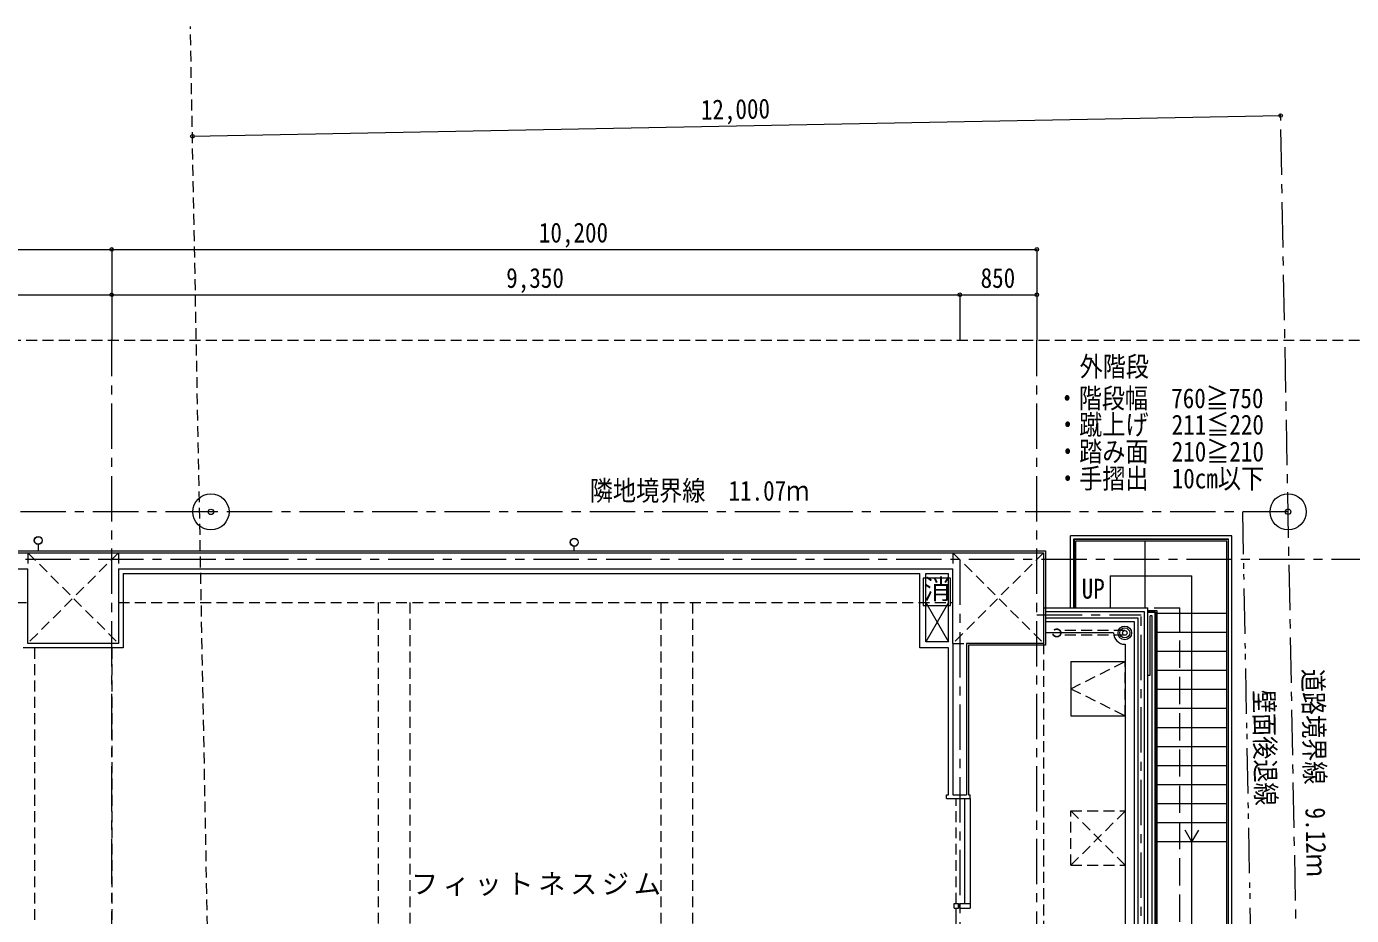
# Model space of a CAD drawing. Units: millimetres at full size. Extents: x -443943 to 462275, y -43546 to 79452.
# Drawn here: x -104860 to -90251, y -11414 to -1611 of the extents above; entities that cross this region are included whole.
import ezdxf
from ezdxf.enums import TextEntityAlignment as Align

# ---------------------------------------------------------------- set-up
doc = ezdxf.new("R2010")
doc.units = ezdxf.units.MM
doc.header["$LTSCALE"] = 100
doc.header["$PDMODE"] = 32
doc.header["$PDSIZE"] = 40
for name, pattern in [('CHAIN1', [8, 5, -1, 1, -1]), ('DASHED1', [1.8, 1.2, -0.6]), ('DASHED3', [4, 3, -1]), ('DOUBLE_CHAIN1', [8.8, 5, -1, 0.6, -0.6, 0.6, -1])]:
    doc.linetypes.add(name, pattern=pattern)
for name, color, linetype, lineweight in [('4-0_仕上', 7, 'Continuous', 15), ('4-1_通り芯', 4, 'Continuous', 9), ('4-2_躯体', 3, 'Continuous', 20), ('4-3_建具', 4, 'Continuous', 9), ('4-4_寸法', 7, 'Continuous', 15), ('4-5_文字', 7, 'Continuous', 15), ('4-A_目地･ﾊｯﾁ', 4, 'Continuous', 9), ('4-B_E-PANL', 1, 'Continuous', 18), ('4-F__', 4, 'Continuous', 9)]:
    doc.layers.add(name, color=color, linetype=linetype, lineweight=lineweight)
doc.styles.add('ＭＳ ゴシック', font='')
doc.styles.get('ＭＳ ゴシック').set_extended_font_data('MS Gothic')

msp = doc.modelspace()

# ---------------------------------------------------------------- linework, layer by layer
at = {"layer": '4-0_仕上', "color": 4, "lineweight": 9}
for p, q in [((-91570.7, -7229.1), (-93350.7, -7229.1)), ((-93350.7, -8023.1), (-93350.7, -7229.1)), ((-91605.7, -7264.1), (-93315.7, -7264.1)), ((-93315.7, -7264.1), (-93315.7, -8023.1)), ((-91605.7, -15294.1), (-91605.7, -7264.1)), ((-91570.7, -15329.1), (-91570.7, -7229.1)), ((-94945.7, -7963.1), (-94695.7, -8398.1)), ((-94695.7, -7963.1), (-94945.7, -8398.1)), ((-92415.7, -8074.1), (-92495.7, -8074.1)), ((-92470.7, -8763.1), (-92470.7, -8109.1)), ((-92450.7, -8109.1), (-92470.7, -8109.1)), ((-92450.7, -14322.1), (-92450.7, -8109.1)), ((-92415.7, -14322.1), (-92415.7, -8074.1)), ((-92875.7, -8298.1), (-93625.7, -8298.1)), ((-92750.7, -8423.1), (-92745.7, -8423.1)), ((-92745.7, -8423.1), (-92745.7, -14323.1))]:
    msp.add_line(p, q, dxfattribs=at)
at = {"layer": '4-0_仕上'}
for p, q in [((-91610.7, -7269.1), (-93310.7, -7269.1)), ((-93310.7, -7269.1), (-93310.7, -8023.1)), ((-91626.7, -7285.1), (-93294.7, -7285.1)), ((-93294.7, -7285.1), (-93294.7, -8023.1)), ((-92526.7, -8023.1), (-92526.7, -7285.1)), ((-91626.7, -15273.1), (-91626.7, -7285.1)), ((-91610.7, -7269.1), (-91610.7, -15289.1)), ((-103795.7, -7643.1), (-103795.7, -8463.1)), ((-103795.7, -7643.1), (-95010.7, -7643.1)), ((-95010.7, -8463.1), (-95010.7, -7643.1)), ((-94945.7, -8398.1), (-94945.7, -7643.1)), ((-94945.7, -7643.1), (-94695.7, -7643.1)), ((-94695.7, -8398.1), (-94695.7, -7643.1)), ((-92910.7, -7669.1), (-92010.7, -7669.1)), ((-92910.7, -7669.1), (-92910.7, -8023.1)), ((-92010.7, -14800.6), (-92010.7, -7669.1)), ((-93645.7, -8023.1), (-92495.7, -8023.1)), ((-92495.7, -15289.1), (-92495.7, -8023.1)), ((-93625.7, -8173.1), (-92645.7, -8173.1)), ((-92645.7, -8173.1), (-92645.7, -14333.1)), ((-92394.7, -8053.1), (-92495.7, -8053.1)), ((-92410.7, -8069.1), (-92495.7, -8069.1)), ((-92410.7, -8069.1), (-92410.7, -14332.1)), ((-92394.7, -14348.1), (-92394.7, -8053.1)), ((-91626.7, -8083.1), (-92394.7, -8083.1)), ((-91626.7, -8293.1), (-92394.7, -8293.1)), ((-103795.7, -8463.1), (-104895.7, -8463.1)), ((-94695.7, -8463.1), (-95010.7, -8463.1)), ((-94695.7, -8398.1), (-94945.7, -8398.1)), ((-94695.7, -10083.1), (-94695.7, -8463.1)), ((-91626.7, -8503.1), (-92394.7, -8503.1)), ((-92495.7, -8763.1), (-92470.7, -8763.1)), ((-91626.7, -8713.1), (-92394.7, -8713.1)), ((-91626.7, -8923.1), (-92394.7, -8923.1)), ((-91626.7, -9133.1), (-92394.7, -9133.1)), ((-91626.7, -9343.1), (-92394.7, -9343.1)), ((-91626.7, -9553.1), (-92394.7, -9553.1)), ((-91626.7, -9763.1), (-92394.7, -9763.1)), ((-91626.7, -9973.1), (-92394.7, -9973.1)), ((-91626.7, -10183.1), (-92394.7, -10183.1)), ((-91626.7, -10393.1), (-92394.7, -10393.1)), ((-92010.7, -10603.1), (-92085.7, -10473.2)), ((-92010.7, -10603.1), (-91935.7, -10473.2)), ((-91626.7, -10603.1), (-92394.7, -10603.1))]:
    msp.add_line(p, q, dxfattribs=at)
at = {"layer": '4-0_仕上', "color": 2}
for p, q in [((-104730.7, -7323.1), (-104730.7, -7393.1)), ((-98820.7, -7393.1), (-98820.7, -7343.1))]:
    msp.add_line(p, q, dxfattribs=at)
at = {"layer": '4-0_仕上', "linetype": 'DASHED1'}
for p, q in [((-110020.7, -7963.1), (-104845.7, -7963.1)), ((-103845.7, -7963.1), (-94645.7, -7963.1)), ((-100979, -14743.1), (-100979, -7963.1)), ((-100629, -14743.1), (-100629, -7963.1)), ((-97862.3, -14743.1), (-97862.3, -7963.1)), ((-97512.3, -14743.1), (-97512.3, -7963.1)), ((-104770.7, -8463.1), (-104770.7, -14293.1)), ((-103920.7, -8463.1), (-103920.7, -14293.1)), ((-93645.7, -8413.1), (-93645.7, -14333.1))]:
    msp.add_line(p, q, dxfattribs=at)
at = {"layer": '4-0_仕上', "linetype": 'DASHED3'}
for p in [(-93625.7, -8023.1), (-92145.7, -14683.1)]:
    msp.add_line(p, (-92145.7, -8023.1), dxfattribs=at)
at = {"layer": '4-0_仕上', "color": 4, "linetype": 'CHAIN1', "lineweight": 9}
for p in [(-93720.7, -8098.1), (-92570.7, -15218.1)]:
    msp.add_line(p, (-92570.7, -8098.1), dxfattribs=at)
at = {"layer": '4-0_仕上'}
for points in [[(-123815.7, -7393.1), (-93625.7, -7393.1), (-93625.7, -8433.1)], [(-93625.7, -8433.1), (-94475.7, -8433.1), (-94475.7, -10083.1)]]:
    msp.add_lwpolyline(points, dxfattribs=at)
at = {"layer": '4-0_仕上', "color": 2}
for centre, radius in [((-104730.7, -7278.6), 44.5), ((-104730.7, -7278.6), 41.8), ((-98820.7, -7298.6), 44.5), ((-98820.7, -7298.6), 41.8), ((-92750.7, -8298.1), 75), ((-92750.7, -8298.1), 55), ((-92750.7, -8298.1), 25)]:
    msp.add_circle(centre, radius, dxfattribs=at)
at = {"layer": '4-0_仕上', "color": 4, "lineweight": 9}
msp.add_arc((-92750.7, -8298.1), 125, 180, 270, dxfattribs=at)
at = {"layer": '4-1_通り芯', "linetype": 'CHAIN1'}
for p, q in [((-103920.7, -19068.1), (-103920.7, -5062.1)), ((-93720.7, -19068.1), (-93720.7, -5069.3)), ((-85970.7, -7488.1), (-127320.7, -7488.1)), ((-94570.7, -7488.1), (-94570.7, -15218.1))]:
    msp.add_line(p, q, dxfattribs=at)
at = {"layer": '4-2_躯体', "linetype": 'DASHED1'}
for p, q in [((-126282.4, -5069.3), (-86470.7, -5069.3)), ((-104845.7, -7413.1), (-103845.7, -8413.1)), ((-103845.7, -7413.1), (-104845.7, -8413.1)), ((-104845.7, -7413.1), (-104845.7, -7593.1)), ((-103845.7, -7413.1), (-103845.7, -7593.1)), ((-93645.7, -7413.1), (-94645.7, -8413.1)), ((-94645.7, -7413.1), (-93645.7, -8413.1)), ((-94645.7, -7413.1), (-94645.7, -7593.1)), ((-94645.7, -8413.1), (-94495.7, -8413.1))]:
    msp.add_line(p, q, dxfattribs=at)
at = {"layer": '4-2_躯体'}
for p, q in [((-123795.7, -7413.1), (-93645.7, -7413.1)), ((-93645.7, -7413.1), (-93645.7, -8413.1)), ((-110020.7, -7593.1), (-104845.7, -7593.1)), ((-104845.7, -8413.1), (-104845.7, -7593.1)), ((-103845.7, -7593.1), (-103845.7, -8413.1)), ((-103845.7, -7593.1), (-94645.7, -7593.1)), ((-94645.7, -8413.1), (-94645.7, -7593.1)), ((-103845.7, -8413.1), (-104845.7, -8413.1)), ((-94495.7, -8413.1), (-94495.7, -10083.1)), ((-93645.7, -8413.1), (-94495.7, -8413.1))]:
    msp.add_line(p, q, dxfattribs=at)
msp.add_lwpolyline([(-94645.7, -8413.1), (-94645.7, -10083.1), (-94495.7, -10083.1)], dxfattribs=at)
at = {"layer": '4-3_建具'}
for p, q in [((-93625.7, -8063.1), (-92535.7, -8063.1)), ((-93625.7, -8133.1), (-92605.7, -8133.1)), ((-92605.7, -8133.1), (-92605.7, -14323.1)), ((-92535.7, -8063.1), (-92535.7, -14323.1)), ((-94455.7, -10123.1), (-94455.7, -11283.1))]:
    msp.add_line(p, q, dxfattribs=at)
at = {"layer": '4-3_建具', "color": 7, "lineweight": 15}
for p, q in [((-94715.7, -10123.1), (-94715.7, -10083.1)), ((-94715.7, -10083.1), (-94695.7, -10083.1)), ((-94715.7, -10123.1), (-94455.7, -10123.1)), ((-94513.2, -11283.1), (-94513.2, -10123.1)), ((-94475.7, -10083.1), (-94455.7, -10083.1)), ((-94455.7, -10123.1), (-94455.7, -10083.1)), ((-94633.2, -11333.1), (-94633.2, -11283.1)), ((-94633.2, -11283.1), (-94583.2, -11283.1)), ((-94633.2, -11333.1), (-94583.2, -11333.1)), ((-94608.2, -12533.1), (-94608.2, -11333.1)), ((-94583.2, -11333.1), (-94583.2, -11283.1)), ((-94570.7, -11333.1), (-94570.7, -11283.1)), ((-94570.7, -11283.1), (-94455.7, -11283.1)), ((-94570.7, -11333.1), (-94455.7, -11333.1)), ((-94455.7, -11283.1), (-94455.7, -11333.1))]:
    msp.add_line(p, q, dxfattribs=at)
at = {"layer": '4-3_建具', "color": 7, "linetype": 'DASHED1', "lineweight": 15}
msp.add_line((-94608.2, -11283.1), (-94608.2, -10123.1), dxfattribs=at)
at = {"layer": '4-4_寸法'}
for p, q in [((-110520.7, -4069.3), (-103920.7, -4069.3)), ((-103920.7, -4069.3), (-103920.7, -4569.3)), ((-103920.7, -4069.3), (-93720.7, -4069.3)), ((-93720.7, -4069.3), (-93720.7, -4569.3)), ((-107875.7, -4569.3), (-103920.7, -4569.3)), ((-103920.7, -4569.3), (-103920.7, -5069.3)), ((-103920.7, -4569.3), (-94570.7, -4569.3)), ((-94570.7, -4569.3), (-94570.7, -5069.3)), ((-94570.7, -4569.3), (-93720.7, -4569.3)), ((-93720.7, -4569.3), (-93720.7, -5069.3))]:
    msp.add_line(p, q, dxfattribs=at)
for p in [(-103920.7, -4069.3), (-93720.7, -4069.3), (-103920.7, -4569.3), (-94570.7, -4569.3), (-93720.7, -4569.3)]:
    msp.add_point(p, dxfattribs=at)
at = {"layer": '4-A_目地･ﾊｯﾁ', "color": 2, "linetype": 'DASHED1', "lineweight": 15}
for p, q in [((-92750.7, -8273.1), (-93463.9, -8273.1)), ((-92750.7, -8323.1), (-93463.9, -8323.1))]:
    msp.add_line(p, q, dxfattribs=at)
for radius in [44.5, 41.8]:
    msp.add_circle((-93500.7, -8298.1), radius, dxfattribs=at)
at = {"layer": '4-B_E-PANL', "color": 4, "linetype": 'DASHED1', "lineweight": 9}
msp.add_line((-102721.3, -19094.7), (-103053.5, -1611), dxfattribs=at)
at = {"layer": '4-B_E-PANL', "color": 7, "lineweight": 15}
for p, q in [((-103030.5, -2821.6), (-91032.7, -2593.6)), ((-93345.7, -8613.1), (-93345.7, -9213.1)), ((-93345.7, -8613.1), (-92745.7, -8613.1)), ((-92745.7, -8613.1), (-92745.7, -9213.1)), ((-93345.7, -9213.1), (-92745.7, -9213.1))]:
    msp.add_line(p, q, dxfattribs=at)
at = {"layer": '4-B_E-PANL', "linetype": 'DOUBLE_CHAIN1'}
msp.add_line((-91290.5, -15348.2), (-91449.8, -6962.6), dxfattribs=at)
at = {"layer": '4-B_E-PANL'}
for p, q in [((-94974.2, -7694.7), (-94974.2, -7994.7)), ((-94674.2, -7694.7), (-94974.2, -7694.7)), ((-94674.2, -7994.7), (-94674.2, -7694.7)), ((-94974.2, -7994.7), (-94674.2, -7994.7))]:
    msp.add_line(p, q, dxfattribs=at)
at = {"layer": '4-B_E-PANL', "color": 7, "linetype": 'DASHED1', "lineweight": 15}
for p, q in [((-93345.7, -8913.1), (-92745.7, -8613.1)), ((-92745.7, -9213.1), (-92745.7, -8613.1)), ((-93345.7, -8913.1), (-92745.7, -9213.1)), ((-93345.7, -10860.6), (-92745.7, -10260.6)), ((-93345.7, -10260.6), (-92745.7, -10860.6)), ((-92745.7, -10260.6), (-92745.7, -10860.6)), ((-93345.7, -10860.6), (-92745.7, -10860.6))]:
    msp.add_line(p, q, dxfattribs=at)
msp.add_lwpolyline([(-93345.7, -10860.6), (-93345.7, -10260.6), (-92745.7, -10260.6)], dxfattribs=at)
at = {"layer": '4-B_E-PANL', "color": 7}
for p in [(-91032.7, -2593.6), (-103030.5, -2821.6)]:
    msp.add_point(p, dxfattribs=at)
at = {"layer": '4-F__', "linetype": 'CHAIN1'}
for p, q in [((-90777.1, -16046.1), (-91032.7, -2593.6)), ((-102826.8, -6963), (-118000, -6963.1)), ((-90949.7, -6962.5), (-102826.8, -6963))]:
    msp.add_line(p, q, dxfattribs=at)
at = {"layer": '4-F__'}
for centre, radius in [((-102826.8, -6963), 200), ((-90949.7, -6962.5), 200), ((-102826.8, -6963), 30), ((-90949.7, -6962.5), 30)]:
    msp.add_circle(centre, radius, dxfattribs=at)

# ---------------------------------------------------------------- texts
at = {"layer": '4-1_通り芯', "color": 7, "style": 'ＭＳ ゴシック', "width": 0.85}
msp.add_text('UP', height=219.9, dxfattribs=at).set_placement((-93226.4, -7986.1), align=Align.BOTTOM_LEFT)
at = {"layer": '4-4_寸法', "style": 'ＭＳ ゴシック', "width": 0.85}
for s, p in [('10,200', (-99210.7, -4059.3)), ('9,350', (-99570.7, -4559.3)), ('850', (-94340.7, -4559.3))]:
    msp.add_text(s, height=219.9, dxfattribs=at).set_placement(p, align=Align.BOTTOM_LEFT)
at = {"layer": '4-5_文字', "insert": (-100621.7, -11199), "char_height": 219.9, "attachment_point": 7, "style": 'ＭＳ ゴシック'}
msp.add_mtext('\\T1.17;フィットネスジム', dxfattribs=at)
at = {"layer": '4-B_E-PANL', "color": 7, "style": 'ＭＳ ゴシック', "width": 0.85}
for s, rotation, p in [('12,000', 1.088, (-97421.7, -2705)), ('壁面後退線', 271.088, (-91393.1, -8930.6))]:
    msp.add_text(s, height=219.9, rotation=rotation, dxfattribs=at).set_placement(p, align=Align.BOTTOM_LEFT)
for s, p in [('外階段', (-93249.1, -5536.4)), ('・階段幅\u3000760≧750', (-93513.9, -5886.2)), ('・蹴上げ\u3000211≦220', (-93508.8, -6176.9)), ('・踏み面\u3000210≧210', (-93508.3, -6473.8)), ('・手摺出\u300010cm以下', (-93508.3, -6770.7))]:
    msp.add_text(s, height=219.9, dxfattribs=at).set_placement(p, align=Align.BOTTOM_LEFT)
at = {"layer": '4-B_E-PANL', "style": 'ＭＳ ゴシック'}
msp.add_text('消', height=219.9, dxfattribs=at).set_placement((-94968.9, -7991.3), align=Align.BOTTOM_LEFT)
at = {"layer": '4-F__', "color": 7, "style": 'ＭＳ ゴシック', "width": 0.85}
for s, rotation, p in [('隣地境界線\u300011.07ｍ', 0.002, (-98649.5, -6905.5)), ('道路境界線\u30009.12ｍ', 271.088, (-90854.2, -8697.1))]:
    msp.add_text(s, height=219.9, rotation=rotation, dxfattribs=at).set_placement(p, align=Align.BOTTOM_LEFT)

doc.saveas('drawing.dxf')
